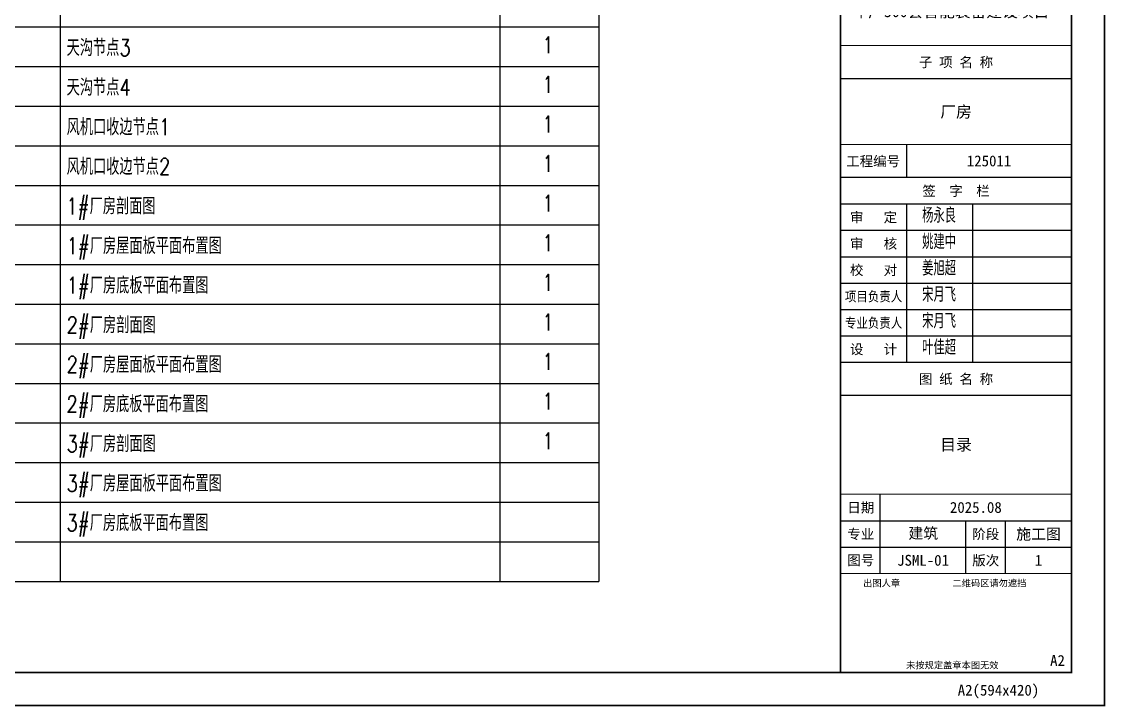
# Model space of a CAD drawing. Extents: x -599358 to 2865263, y -1062760 to 486533.
# Drawn here: x -11840 to 7869, y -732892 to -720444 of the extents above; entities that cross this region are included whole.
import ezdxf
from ezdxf.enums import TextEntityAlignment as Align

# ---------------------------------------------------------------- set-up
doc = ezdxf.new("R2010")
doc.units = 0
for name, color, linetype in [('0-cxFrame', 155, 'Continuous'), ('GesoftDrawFrameDirectoryParamLayer', 7, 'Continuous'), ('GesoftDrawFrameDirectoryTableLayer', 7, 'Continuous'), ('qianming', 155, 'Continuous'), ('水平标注', 7, 'Continuous')]:
    doc.layers.add(name, color=color, linetype=linetype)
doc.layers.add('0-cxText', color=131, linetype='Continuous', lineweight=25)
doc.styles.add('_HZTXT', font='ROMANS.shx', dxfattribs={"width": 0.8, "bigfont": 'HZTXT.shx'})
doc.styles.add('BZHZ', font='bzxw', dxfattribs={"width": 0.8, "bigfont": 'bzhz'})
doc.styles.add('cx_biaoti', font='')
doc.styles.add('cx_tuming', font='simhei.ttf')
doc.styles.add('cx_tuqian1', font='宋体.shx')
doc.styles.add('HZTXT', font='romans.shx', dxfattribs={"width": 0.8, "bigfont": 'hztxt.shx'})
doc.styles.add('黑体', font='simhei.ttf')
doc.styles.get('cx_biaoti').set_extended_font_data('SimSun')

# ---------------------------------------------------------------- blocks, each defined once
blk = doc.blocks.new('zjcx_lan_qianzi(Dragon)')
for p, q in [((-7000, 4800), (0, 4800)), ((-5000, 4800), (-5000, 0)), ((-3000, 4800), (-3000, 0)), ((-7000, 4000), (0, 4000)), ((-7000, 3200), (0, 3200)), ((-7000, 2400), (0, 2400)), ((-7000, 1600), (0, 1600)), ((-7000, 800), (0, 800))]:
    blk.add_line(p, q)
at = {"const_width": 30}
blk.add_lwpolyline([(-7000, 5600), (0, 5600)], dxfattribs=at)
blk.add_lwpolyline([(-7000, 5600), (0, 5600), (0, 0), (-7000, 0)], close=True, dxfattribs=at)
at = {"style": 'cx_biaoti'}
for s, p in [('签  字  栏', (-3500, 5200)), ('审   定', (-6000, 4400)), ('审   核', (-6000, 3600)), ('校   对', (-6000, 2800)), ('设   计', (-6000, 400))]:
    blk.add_text(s, height=300, dxfattribs=at).set_placement(p, align=Align.MIDDLE)
at = {"style": 'cx_biaoti', "width": 0.85}
for s, p in [('项目负责人', (-6000, 2000)), ('专业负责人', (-6000, 1200))]:
    blk.add_text(s, height=300, dxfattribs=at).set_placement(p, align=Align.MIDDLE)
blk = doc.blocks.new('T-签字(Dragon)')
at = {"layer": '0-cxFrame'}
blk.add_blockref('zjcx_lan_qianzi(Dragon)', (0, 0), dxfattribs=at)
at = {"layer": 'qianming', "style": 'BZHZ', "width": 0.8}
for s, p in [('杨永良', (-4014, 4478)), ('姚建中', (-4014, 3678)), ('姜旭超', (-4014, 2878)), ('宋月飞', (-4014, 2078)), ('宋月飞', (-4014, 1278)), ('叶佳超', (-4014, 478))]:
    blk.add_text(s, height=450, dxfattribs=at).set_placement(p, align=Align.MIDDLE)
blk = doc.blocks.new('zjcx_lan_tuming(Dragon)')
for p, q in [((-7000, 8400), (0, 8400)), ((-5800, 3000), (-5800, 5400)), ((-7000, 4600), (0, 4600)), ((-3200, 3000), (-3200, 4600)), ((-2000, 3000), (-2000, 4600)), ((-7000, 3800), (0, 3800))]:
    blk.add_line(p, q)
at = {"const_width": 30}
for points in [[(-7000, 9400), (0, 9400)], [(-7000, 5400), (0, 5400)], [(-7000, 3000), (0, 3000)], [(-7000, 0), (0, 0)]]:
    blk.add_lwpolyline(points, dxfattribs=at)
blk.add_lwpolyline([(-7000, 9400), (0, 9400), (0, 0), (-7000, 0)], close=True)
at = {"style": 'cx_biaoti'}
for s, p in [('图 纸 名 称', (-3500, 8900)), ('日期', (-6388, 5000)), ('专业', (-6388, 4200)), ('阶段', (-2600, 4200)), ('图号', (-6388, 3400)), ('版次', (-2600, 3400))]:
    blk.add_text(s, height=300, dxfattribs=at).set_placement(p, align=Align.MIDDLE)
for s, p in [('出图人章', (-6316, 2607)), ('二维码区请勿遮挡', (-3609, 2607)), ('未按规定盖章本图无效', (-5013, 120))]:
    blk.add_text(s, height=200, dxfattribs=at).set_placement(p)
blk = doc.blocks.new('T-图签(Dragon)')
blk.add_blockref('zjcx_lan_tuming(Dragon)', (0, 0))
at = {"color": 3, "style": 'cx_biaoti'}
for s, p in [('2025.08', (-2900, 5000)), ('建筑 ', (-4380, 4228)), ('施工图', (-1000, 4200))]:
    blk.add_text(s, height=330, dxfattribs=at).set_placement(p, align=Align.MIDDLE)
blk = doc.blocks.new('zjcx_lan_xiangmu(Dragon)')
for p, q in [((-7000, 9000), (0, 9000)), ((-7000, 6000), (0, 6000)), ((-7000, 3000), (0, 3000)), ((-5000, 1000), (-5000, 0))]:
    blk.add_line(p, q)
at = {"const_width": 30}
for points in [[(-7000, 10000), (0, 10000)], [(-7000, 7000), (0, 7000)], [(-7000, 7000), (0, 7000)], [(-7000, 4000), (0, 4000)], [(-7000, 4000), (0, 4000)], [(-7000, 1000), (0, 1000)], [(-7000, 0), (0, 0)]]:
    blk.add_lwpolyline(points, dxfattribs=at)
blk.add_lwpolyline([(-7000, 10000), (0, 10000), (0, 0), (-7000, 0)], close=True)
at = {"style": 'cx_biaoti'}
for s, p in [('建 设 单 位', (-3500, 9500)), ('项 目 名 称', (-3500, 6500)), ('子 项 名 称', (-3500, 3500)), ('工程编号', (-6013, 500))]:
    blk.add_text(s, height=300, dxfattribs=at).set_placement(p, align=Align.MIDDLE)
blk = doc.blocks.new('T-项目(Dragon)')
blk.add_blockref('zjcx_lan_xiangmu(Dragon)', (0, 0))
at = {"color": 3, "style": 'cx_tuming'}
for s, height, p in [('嘉兴世赫建达智能装备有限公司', 330, (-6816, 7901)), ('年产500套智能装备建设项目 ', 350, (-6638, 4859))]:
    blk.add_text(s, height=height, dxfattribs=at).set_placement(p)
blk = doc.blocks.new('zjcx_T2(Dragon)')
at = {"layer": '0-cxFrame', "const_width": 50}
blk.add_lwpolyline([(-7000, 40000), (0, 40000), (0, 0), (-7000, 0)], close=True, dxfattribs=at)
at = {"layer": '0-cxFrame'}
for name, p in [('T-项目(Dragon)', (0, 15000)), ('T-签字(Dragon)', (0, 9400)), ('T-图签(Dragon)', (0, 0))]:
    blk.add_blockref(name, p, dxfattribs=at)
blk = doc.blocks.new('TK22.A2 L(Dragon)')
at = {"layer": '0-cxFrame', "color": 7, "const_width": 0.5}
blk.add_lwpolyline([(0, 0), (-594, 0), (-594, 420), (0, 420)], close=True, dxfattribs=at)
at = {"layer": '0-cxFrame', "const_width": 0.5}
for points in [[(-80, 10), (-574, 10), (-574, 410), (-80, 410)], [(-10, 10), (-80, 10), (-80, 410), (-10, 410)]]:
    blk.add_lwpolyline(points, close=True, dxfattribs=at)
at = {"layer": '0-cxFrame', "xscale": 0.01, "yscale": 0.01, "zscale": 0.01}
blk.add_blockref('zjcx_T2(Dragon)', (-10, 10), dxfattribs=at)
at = {"style": '黑体', "flags": 4}
blk.add_attdef('图幅', text='', height=3.3, dxfattribs=at).set_placement((-40, 3), align=Align.RIGHT)
at = {"layer": '0-cxFrame', "style": '黑体'}
blk.add_text('(594x420)', height=3.3, dxfattribs=at).set_placement((-40, 3))
at = {"layer": '0-cxText', "flags": 4}
for tag, height, style, p in [('建设单位', 3.5, 'cx_tuming', (-45, 240)), ('项目名称', 3.5, 'cx_tuming', (-45, 210)), ('子项名称', 3.5, 'cx_tuming', (-45, 180)), ('工程编号', 3.3, 'cx_tuqian1', (-35, 165)), ('图名1', 3.5, 'cx_tuming', (-45, 87)), ('图名2', 3.5, 'cx_tuming', (-45, 79)), ('图名3', 3.5, 'cx_tuming', (-45, 71)), ('出图日期', 3.3, 'cx_tuqian1', (-39, 60)), ('专业', 3.3, 'cx_tuqian1', (-55, 52)), ('版次', 3.3, 'cx_tuqian1', (-20, 44)), ('图号', 3.3, 'cx_tuqian1', (-55, 44))]:
    blk.add_attdef(tag, text='', height=height, dxfattribs=dict(at, style=style)).set_placement(p, align=Align.MIDDLE)
at = {"layer": 'Defpoints', "color": 6, "flags": 4}
for tag, height, style, p in [('tufu', 3.3, '黑体', (-12, 12)), ('dwfname', 4, 'cx_tuqian1', (-80, 3))]:
    blk.add_attdef(tag, text='', height=height, dxfattribs=dict(at, style=style)).set_placement(p, align=Align.RIGHT)

msp = doc.modelspace()

# ---------------------------------------------------------------- linework, layer by layer
at = {"layer": 'GesoftDrawFrameDirectoryParamLayer'}
msp.add_lwpolyline([(-18341.1, -730619.6), (-18341.1, -711229.6), (-1341.1, -711229.6), (-1341.1, -730619.6)], dxfattribs=at)
at = {"layer": 'GesoftDrawFrameDirectoryTableLayer'}
for p, q in [((-11141.1, -711229.6), (-11141.1, -730619.6)), ((-3141.1, -711229.6), (-3141.1, -730619.6)), ((-1341.1, -711229.6), (-1341.1, -730619.6)), ((-18341.1, -720539.6), (-1341.1, -720539.6)), ((-18341.1, -721259.6), (-1341.1, -721259.6)), ((-18341.1, -721979.6), (-1341.1, -721979.6)), ((-18341.1, -722699.6), (-1341.1, -722699.6)), ((-18341.1, -723419.6), (-1341.1, -723419.6)), ((-18341.1, -724139.6), (-1341.1, -724139.6)), ((-18341.1, -724859.6), (-1341.1, -724859.6)), ((-18341.1, -725579.6), (-1341.1, -725579.6)), ((-18341.1, -726299.6), (-1341.1, -726299.6)), ((-18341.1, -727019.6), (-1341.1, -727019.6)), ((-18341.1, -727739.6), (-1341.1, -727739.6)), ((-18341.1, -728459.6), (-1341.1, -728459.6)), ((-18341.1, -729179.6), (-1341.1, -729179.6)), ((-18341.1, -729899.6), (-1341.1, -729899.6)), ((-18341.1, -730619.6), (-1341.1, -730619.6))]:
    msp.add_line(p, q, dxfattribs=at)

# ---------------------------------------------------------------- block references
at = {"layer": '0-cxFrame'}
ref = msp.add_blockref('TK22.A2 L(Dragon)', (7853.7, -732876.8), dxfattribs=dict(at, xscale=60, yscale=60, zscale=60))
ref.add_attrib('子项名称', '厂房', dxfattribs={"layer": '0-cxText', "height": 210, "style": 'cx_tuming'}).set_placement((5153.7, -722076.8), align=Align.MIDDLE)
ref.add_attrib('图名2', '目录', dxfattribs={"layer": '0-cxText', "height": 210, "style": 'cx_tuming'}).set_placement((5153.7, -728136.8), align=Align.MIDDLE)
ref.add_attrib('工程编号', '125011', dxfattribs={"layer": '0-cxText', "height": 198, "style": 'cx_tuqian1'}).set_placement((5753.7, -722976.8), align=Align.MIDDLE)
ref.add_attrib('图号', 'JSML-01', dxfattribs={"layer": '0-cxText', "height": 198, "style": 'cx_tuqian1'}).set_placement((4553.7, -730236.8), align=Align.MIDDLE)
ref.add_attrib('版次', '1', dxfattribs={"layer": '0-cxText', "height": 198, "style": 'cx_tuqian1'}).set_placement((6653.7, -730236.8), align=Align.MIDDLE)
ref.add_attrib('图幅', 'A2', dxfattribs={"layer": '0', "height": 198, "style": '黑体'}).set_placement((5453.7, -732696.8), align=Align.RIGHT)
ref.add_attrib('tufu', 'A2', dxfattribs={"layer": 'Defpoints', "color": 6, "height": 198, "style": '黑体'}).set_placement((7133.7, -732156.8), align=Align.RIGHT)

# ---------------------------------------------------------------- texts
at = {"layer": '水平标注', "style": 'HZTXT', "width": 0.8}
for s, p in [('天沟节点3', (-11022.8, -721068.3)), ('天沟节点4', (-11022.8, -721788.3)), ('风机口收边节点1', (-11022.8, -722508.3)), ('风机口收边节点2', (-11022.8, -723228.3)), ('1#厂房剖面图', (-11027, -723947.5)), ('1#厂房屋面板平面布置图', (-11022.8, -724668.3)), ('1#厂房底板平面布置图', (-11022.8, -725388.3)), ('2#厂房剖面图', (-11022.8, -726108.3)), ('2#厂房屋面板平面布置图', (-11022.8, -726828.3)), ('2#厂房底板平面布置图', (-11025.6, -727545.8)), ('3#厂房剖面图', (-11022.8, -728268.3)), ('3#厂房屋面板平面布置图', (-11022.8, -728988.3)), ('3#厂房底板平面布置图', (-11025.6, -729705.8))]:
    msp.add_text(s, height=300, dxfattribs=at).set_placement(p)
at = {"layer": '水平标注', "char_height": 300, "width": 1400.021, "attachment_point": 5, "style": '_HZTXT'}
for insert in [(-2267.9, -720866.9), (-2267.9, -721586.9), (-2267.9, -722306.9), (-2267.9, -723026.9), (-2267.9, -723746.9), (-2267.9, -724466.9), (-2267.9, -725186.9), (-2267.9, -725906.9), (-2267.9, -726626.9), (-2267.9, -727346.9), (-2267.9, -728066.9)]:
    msp.add_mtext('1', dxfattribs=dict(at, insert=insert))

doc.saveas('drawing.dxf')
